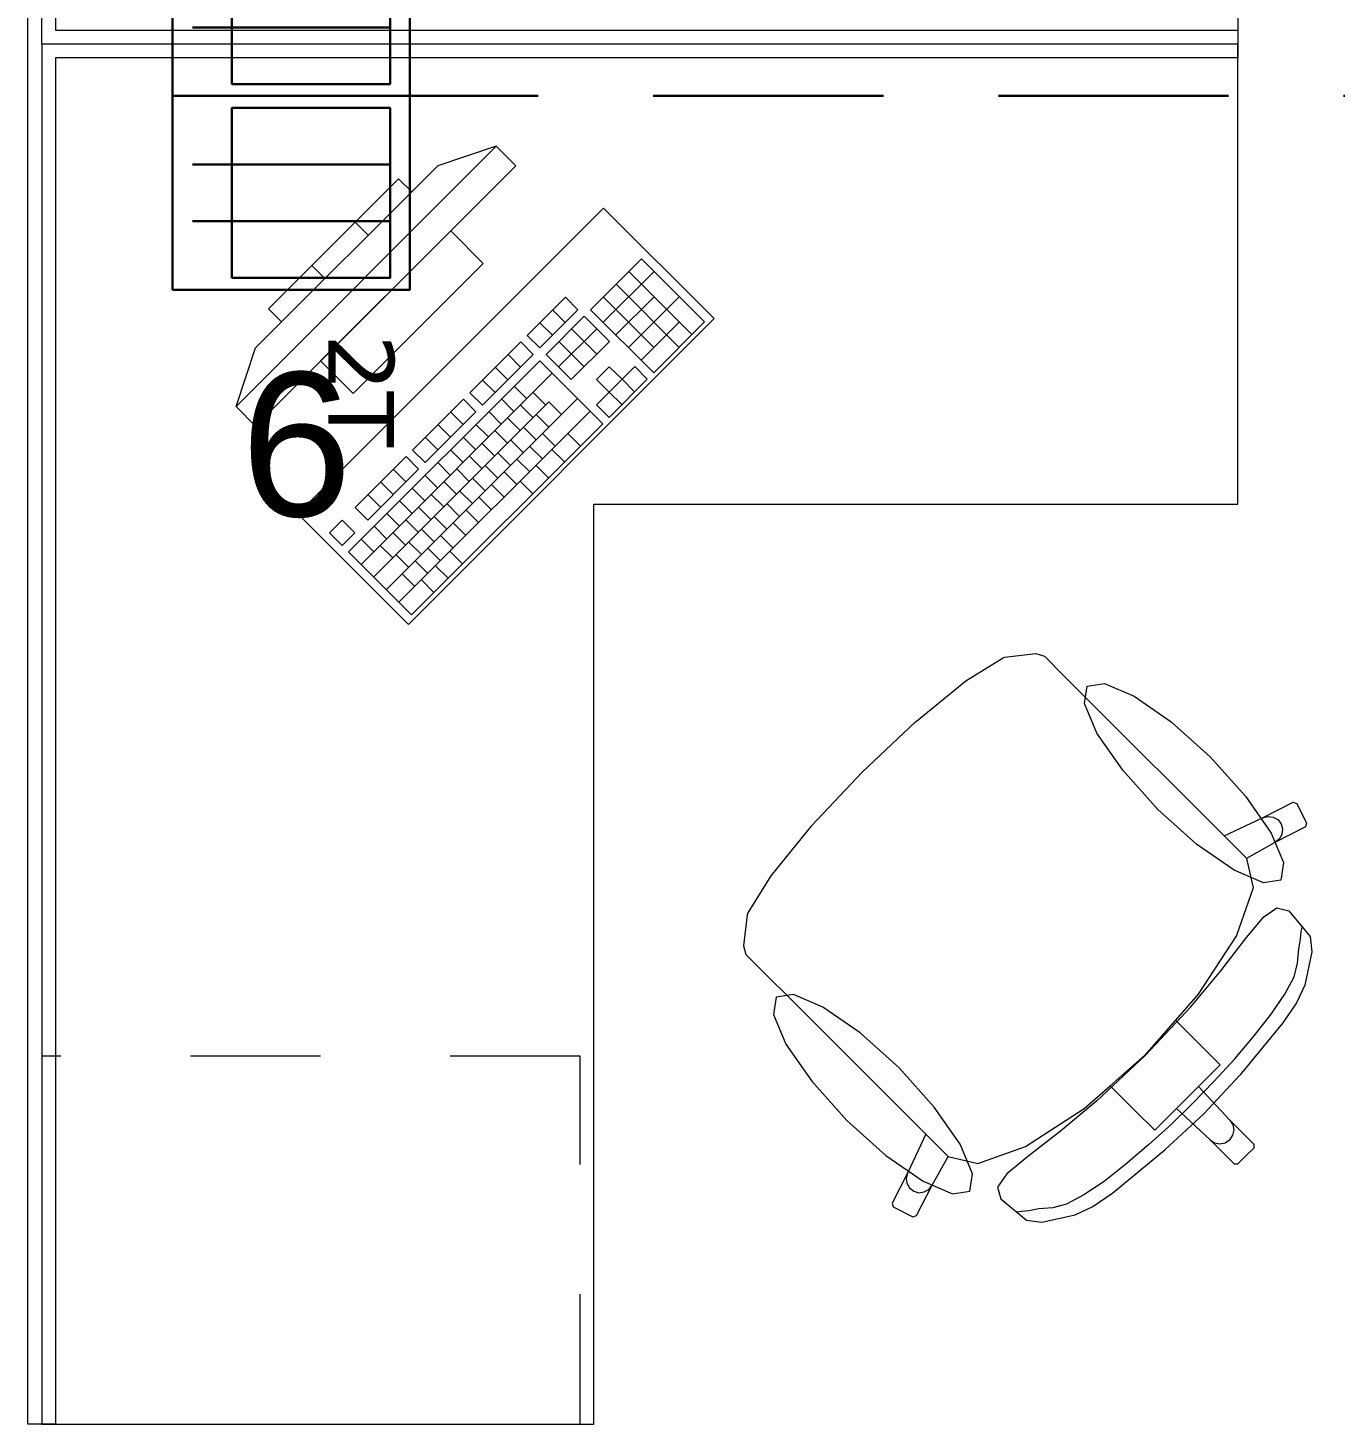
# Model space of a CAD drawing. Header units: inches. Extents: x -19 to 5698, y -728 to 92.
# Drawn here: x 103.226 to 104.647, y 24.416 to 25.933 of the extents above; entities that cross this region are included whole.
import ezdxf

# ---------------------------------------------------------------- set-up
doc = ezdxf.new("R2010")
doc.units = ezdxf.units.IN
doc.header["$MEASUREMENT"] = 0
doc.linetypes.add('HIDDEN', pattern=[0.375, 0.25, -0.125])
doc.linetypes.add('Rayas', pattern=[0.282222, 0.141111, -0.141111])
doc.layers.get('0').update_dxf_attribs({"color": 61})
doc.layers.add('00 conduct tomacorr', color=120, linetype='HIDDEN', lineweight=30)
doc.layers.add('00 IE LUZ EMERGENCIA', color=253, linetype='Continuous', lineweight=0)
doc.layers.add('Interior - Mobiliario', color=7, linetype='Continuous')
doc.styles.add('Annotative', font='arial.ttf')

# ---------------------------------------------------------------- blocks, each defined once
blk = doc.blocks.new('CAJA POP UP 6 MODULOS')
at = {"layer": '00 conduct tomacorr', "linetype": 'Continuous'}
for p, q in [((-0.095, -0.165), (-0.095, -0.0151)), ((-0.052, -0.165), (-0.052, -0.0151)), ((0.052, -0.165), (0.052, -0.0151)), ((0.095, -0.165), (0.095, -0.0151)), ((0, -0.165), (0, -0.18))]:
    blk.add_line(p, q, dxfattribs=at)
for points in [[(-0.147, 0), (0.147, 0), (0.147, -0.18), (-0.147, -0.18)], [(0, 0), (0.147, 0), (0.147, -0.18), (0, -0.18)]]:
    blk.add_lwpolyline(points, close=True, dxfattribs=at)
for points in [[(-0.138, -0.045), (-0.009, -0.045), (-0.009, -0.165), (-0.138, -0.165), (-0.138, -0.045)], [(0.009, -0.045), (0.138, -0.045), (0.138, -0.165), (0.009, -0.165), (0.009, -0.045)]]:
    blk.add_lwpolyline(points, dxfattribs=at)
at = {"color": 1, "insert": (-0.1807, -0.168), "char_height": 0.05, "attachment_point": 1, "rotation": 180}
blk.add_mtext_dynamic_manual_height_columns('{\\fVerdana|b0|i0|c0|p34;2T}', width=0.000481, gutter_width=0.1561, heights=[0], dxfattribs=at)

msp = doc.modelspace()

# ---------------------------------------------------------------- linework, layer by layer
at = {"layer": '00 conduct tomacorr'}
msp.add_line((103.5309, 25.8595), (110.8407, 25.8595), dxfattribs=at)
msp.add_arc((116.884, 26.6411), 13.3759, 164.11739, 183.34976, dxfattribs=at)
at = {"layer": 'Interior - Mobiliario', "color": 175, "linetype": 'Continuous', "lineweight": 13}
for p, q in [((103.2263, 25.931), (103.2263, 27.416)), ((103.2563, 27.416), (103.2563, 25.931)), ((103.2263, 25.901), (103.2263, 25.931)), ((103.2563, 25.931), (104.5413, 25.931)), ((104.5413, 25.931), (104.5413, 25.901)), ((103.2263, 24.416), (103.2263, 25.901)), ((103.2563, 25.901), (103.2563, 24.416)), ((104.5413, 25.901), (103.2563, 25.901)), ((103.7352, 25.8049), (103.4524, 25.5221)), ((103.7352, 25.8049), (103.6716, 25.7837)), ((103.7564, 25.7837), (103.7352, 25.8049)), ((103.4736, 25.5008), (103.7564, 25.7837)), ((103.4736, 25.5857), (103.6716, 25.7837)), ((103.6291, 25.7695), (103.4877, 25.6281)), ((103.6433, 25.7554), (103.6291, 25.7695)), ((103.5019, 25.614), (103.6433, 25.7554)), ((103.5961, 25.7083), (103.582, 25.7224)), ((103.6857, 25.713), (103.5443, 25.5715)), ((103.7211, 25.6776), (103.6857, 25.713)), ((103.5796, 25.5362), (103.7211, 25.6776)), ((103.8932, 25.6826), (103.8378, 25.6272)), ((103.9617, 25.614), (103.8932, 25.6826)), ((103.549, 25.6611), (103.5348, 25.6753)), ((103.8515, 25.6135), (103.9069, 25.6689)), ((103.9479, 25.6002), (103.8793, 25.6687)), ((103.934, 25.5863), (103.8655, 25.6549)), ((103.8103, 25.6408), (103.7687, 25.5993)), ((103.824, 25.6271), (103.8103, 25.6408)), ((103.9065, 25.5862), (103.8516, 25.641)), ((103.8652, 25.5998), (103.9067, 25.6413)), ((103.8789, 25.5861), (103.9343, 25.6414)), ((103.4877, 25.6281), (103.5019, 25.614)), ((103.7824, 25.5856), (103.824, 25.6271)), ((103.8308, 25.6203), (103.7893, 25.5787)), ((103.8101, 25.6133), (103.7964, 25.627)), ((103.8583, 25.5928), (103.8308, 25.6203)), ((103.8378, 25.6272), (103.9063, 25.5586)), ((103.7963, 25.5994), (103.7826, 25.6131)), ((103.803, 25.565), (103.8446, 25.6066)), ((103.8444, 25.579), (103.817, 25.6064)), ((103.8926, 25.5723), (103.9342, 25.6139)), ((103.9063, 25.5586), (103.9617, 25.614)), ((103.4524, 25.5221), (103.4736, 25.5857)), ((103.7618, 25.5924), (103.7064, 25.537)), ((103.7755, 25.5787), (103.7618, 25.5924)), ((103.7687, 25.5993), (103.7824, 25.5856)), ((103.8306, 25.5651), (103.8031, 25.5926)), ((103.8167, 25.5513), (103.8583, 25.5928)), ((103.5443, 25.5715), (103.5796, 25.5362)), ((103.7824, 25.5718), (103.5747, 25.3641)), ((103.7201, 25.5233), (103.7755, 25.5787)), ((103.7617, 25.5648), (103.748, 25.5785)), ((103.8509, 25.5032), (103.7824, 25.5718)), ((103.7893, 25.5787), (103.8167, 25.5513)), ((103.5884, 25.3504), (103.7961, 25.5581)), ((103.7478, 25.551), (103.7341, 25.5647)), ((103.8581, 25.5653), (103.8443, 25.5514)), ((103.8719, 25.5516), (103.8581, 25.5653)), ((103.8857, 25.5654), (103.8719, 25.5516)), ((103.8994, 25.5517), (103.8857, 25.5654)), ((103.734, 25.5371), (103.7203, 25.5508)), ((103.7684, 25.5304), (103.7547, 25.5441)), ((103.8443, 25.5514), (103.858, 25.5377)), ((103.8579, 25.5102), (103.8994, 25.5517)), ((103.858, 25.5377), (103.8719, 25.5516)), ((103.8856, 25.5379), (103.8719, 25.5516)), ((103.6021, 25.3367), (103.7925, 25.5271)), ((103.6158, 25.323), (103.8235, 25.5307)), ((103.6995, 25.5301), (103.6441, 25.4747)), ((103.7132, 25.5163), (103.6995, 25.5301)), ((103.7064, 25.537), (103.7201, 25.5233)), ((103.7545, 25.5165), (103.7408, 25.5303)), ((103.789, 25.5236), (103.7753, 25.5373)), ((103.8062, 25.5134), (103.7925, 25.5271)), ((103.858, 25.5377), (103.8442, 25.5239)), ((103.8717, 25.524), (103.858, 25.5377)), ((103.4524, 25.5221), (103.4736, 25.5008)), ((103.6295, 25.3092), (103.8372, 25.5169)), ((103.6578, 25.461), (103.7132, 25.5163)), ((103.6994, 25.5025), (103.6856, 25.5162)), ((103.7407, 25.5027), (103.727, 25.5164)), ((103.7613, 25.4959), (103.7476, 25.5096)), ((103.7752, 25.5098), (103.7615, 25.5235)), ((103.7924, 25.4995), (103.7786, 25.5132)), ((103.8442, 25.5239), (103.8579, 25.5102)), ((103.6432, 25.2955), (103.8509, 25.5032)), ((103.6855, 25.4887), (103.6718, 25.5024)), ((103.7269, 25.4889), (103.7131, 25.5026)), ((103.7475, 25.4821), (103.7338, 25.4958)), ((103.7785, 25.4857), (103.7648, 25.4994)), ((103.6717, 25.4748), (103.658, 25.4885)), ((103.713, 25.475), (103.6993, 25.4887)), ((103.7336, 25.4682), (103.7199, 25.4819)), ((103.7647, 25.4718), (103.751, 25.4855)), ((103.7992, 25.4789), (103.7854, 25.4926)), ((103.8267, 25.479), (103.813, 25.4927)), ((103.6372, 25.4677), (103.5818, 25.4124)), ((103.6509, 25.454), (103.6372, 25.4677)), ((103.6441, 25.4747), (103.6578, 25.461)), ((103.6992, 25.4612), (103.6854, 25.4749)), ((103.7198, 25.4544), (103.7061, 25.4681)), ((103.7508, 25.458), (103.7371, 25.4717)), ((103.7715, 25.4512), (103.7577, 25.4649)), ((103.7853, 25.465), (103.7716, 25.4787)), ((103.8094, 25.4617), (103.7957, 25.4754)), ((103.5955, 25.3986), (103.6509, 25.454)), ((103.637, 25.4402), (103.6233, 25.4539)), ((103.6853, 25.4473), (103.6716, 25.461)), ((103.7059, 25.4405), (103.6922, 25.4542)), ((103.737, 25.4441), (103.7233, 25.4578)), ((103.7576, 25.4373), (103.7439, 25.451)), ((103.7921, 25.4444), (103.7784, 25.4581)), ((103.6232, 25.4263), (103.6095, 25.4401)), ((103.6576, 25.4196), (103.6439, 25.4333)), ((103.6715, 25.4335), (103.6577, 25.4472)), ((103.6921, 25.4267), (103.6784, 25.4404)), ((103.7231, 25.4303), (103.7094, 25.444)), ((103.7438, 25.4235), (103.73, 25.4372)), ((103.7748, 25.4271), (103.7611, 25.4408)), ((103.6094, 25.4125), (103.5956, 25.4262)), ((103.6438, 25.4058), (103.6301, 25.4195)), ((103.6783, 25.4128), (103.6645, 25.4265)), ((103.7093, 25.4164), (103.6956, 25.4301)), ((103.7299, 25.4096), (103.7162, 25.4233)), ((103.5818, 25.4124), (103.5955, 25.3986)), ((103.6299, 25.3919), (103.6162, 25.4056)), ((103.6644, 25.399), (103.6507, 25.4127)), ((103.6954, 25.4026), (103.6817, 25.4163)), ((103.7161, 25.3958), (103.7024, 25.4095)), ((103.5679, 25.3985), (103.5541, 25.3847)), ((103.5817, 25.3848), (103.5679, 25.3985)), ((103.6161, 25.3781), (103.6024, 25.3918)), ((103.6506, 25.3851), (103.6368, 25.3988)), ((103.6677, 25.3749), (103.654, 25.3886)), ((103.6816, 25.3887), (103.6679, 25.4024)), ((103.7022, 25.3819), (103.6885, 25.3956)), ((103.5541, 25.3847), (103.5678, 25.3709)), ((103.5678, 25.3709), (103.5817, 25.3848)), ((103.6022, 25.3642), (103.5885, 25.3779)), ((103.6367, 25.3713), (103.623, 25.385)), ((103.6539, 25.361), (103.6402, 25.3747)), ((103.6884, 25.3681), (103.6747, 25.3818)), ((103.5747, 25.3641), (103.6432, 25.2955)), ((103.6229, 25.3574), (103.6091, 25.3711)), ((103.64, 25.3472), (103.6263, 25.3609)), ((103.6745, 25.3542), (103.6608, 25.368)), ((103.6986, 25.3509), (103.6849, 25.3646)), ((103.6607, 25.3404), (103.647, 25.3541)), ((103.683, 25.3353), (103.6693, 25.349)), ((103.6468, 25.3265), (103.6331, 25.3403)), ((103.6675, 25.3198), (103.6538, 25.3335)), ((104.2877, 25.2495), (104.3216, 25.2535)), ((104.3216, 25.2535), (104.3309, 25.2506)), ((104.2455, 25.2237), (104.2855, 25.2486)), ((104.2855, 25.2486), (104.2877, 25.2495)), ((104.3309, 25.2506), (104.3528, 25.2287)), ((104.1918, 25.1801), (104.2455, 25.2237)), ((104.3528, 25.2287), (104.3783, 25.2031)), ((104.3783, 25.2031), (104.5262, 25.0553)), ((104.1327, 25.1246), (104.191, 25.1794)), ((104.191, 25.1794), (104.1918, 25.1801)), ((104.1327, 25.1246), (104.0778, 25.0662)), ((104.568, 25.0749), (104.6011, 25.0918)), ((104.6011, 25.0918), (104.6051, 25.0906)), ((104.6051, 25.0906), (104.6159, 25.0692)), ((104.5262, 25.0553), (104.568, 25.0749)), ((104.568, 25.0749), (104.5736, 25.0765)), ((104.5736, 25.0765), (104.5794, 25.0758)), ((104.5794, 25.0758), (104.5845, 25.073)), ((104.5845, 25.073), (104.5881, 25.0684)), ((104.6159, 25.0692), (104.6146, 25.0651)), ((104.0771, 25.0654), (104.0336, 25.0117)), ((104.0778, 25.0662), (104.0771, 25.0654)), ((104.5504, 25.0311), (104.5262, 25.0553)), ((104.6146, 25.0651), (104.5815, 25.0482)), ((104.589, 25.0569), (104.5861, 25.0518)), ((104.5881, 25.0684), (104.5897, 25.0628)), ((104.5897, 25.0628), (104.589, 25.0569)), ((104.5815, 25.0482), (104.5505, 25.0308)), ((104.5861, 25.0518), (104.5815, 25.0482)), ((104.5504, 25.0311), (104.5505, 25.0308)), ((104.5505, 25.0308), (104.5579, 24.9989)), ((104.0336, 25.0117), (104.0087, 24.9717)), ((104.5579, 24.9989), (104.5396, 24.9469)), ((104.0078, 24.9696), (104.0038, 24.9357)), ((104.0087, 24.9717), (104.0078, 24.9696)), ((104.5507, 24.9449), (104.5693, 24.9672)), ((104.5693, 24.9672), (104.5837, 24.9772)), ((104.5837, 24.9772), (104.5966, 24.9738)), ((104.5966, 24.9738), (104.6198, 24.9459)), ((104.6093, 24.9431), (104.6101, 24.9512)), ((104.6101, 24.9512), (104.6109, 24.9557)), ((104.0038, 24.9357), (104.0066, 24.9264)), ((104.5396, 24.9469), (104.4982, 24.8831)), ((104.5228, 24.9087), (104.5507, 24.9449)), ((104.6073, 24.9324), (104.6093, 24.9431)), ((104.6198, 24.9459), (104.6216, 24.9291)), ((104.0066, 24.9264), (104.0286, 24.9044)), ((104.6061, 24.917), (104.6073, 24.9324)), ((104.6216, 24.9291), (104.6139, 24.893)), ((104.0286, 24.9044), (104.0541, 24.8789)), ((104.4901, 24.8694), (104.5228, 24.9087)), ((104.5923, 24.8834), (104.6022, 24.9022)), ((104.6022, 24.9022), (104.6061, 24.917)), ((104.6139, 24.893), (104.6049, 24.8738)), ((104.0541, 24.8789), (104.202, 24.731)), ((104.4982, 24.8831), (104.4735, 24.855)), ((104.5774, 24.8616), (104.5923, 24.8834)), ((104.6049, 24.8738), (104.59, 24.8521)), ((104.4406, 24.8166), (104.4901, 24.8694)), ((104.5588, 24.8378), (104.5774, 24.8616)), ((104.4735, 24.855), (104.4401, 24.8171)), ((104.4735, 24.855), (104.5008, 24.8276)), ((104.59, 24.8521), (104.5432, 24.7954)), ((104.5008, 24.8276), (104.522, 24.8064)), ((104.5377, 24.813), (104.5588, 24.8378)), ((104.4406, 24.8166), (104.3878, 24.7672)), ((104.4023, 24.7838), (104.4401, 24.8171)), ((104.5151, 24.7884), (104.5377, 24.813)), ((104.522, 24.8064), (104.4983, 24.7828)), ((104.3742, 24.759), (104.4023, 24.7838)), ((104.4023, 24.7838), (104.4297, 24.7564)), ((104.4983, 24.7828), (104.4864, 24.7709)), ((104.4923, 24.7649), (104.5151, 24.7884)), ((104.4983, 24.7828), (104.5323, 24.7463)), ((104.5432, 24.7954), (104.5041, 24.7532)), ((104.3878, 24.7672), (104.3485, 24.7345)), ((104.4745, 24.7589), (104.4864, 24.7709)), ((104.3103, 24.7177), (104.3742, 24.759)), ((104.4297, 24.7564), (104.4508, 24.7353)), ((104.4508, 24.7353), (104.4745, 24.7589)), ((104.4619, 24.7141), (104.5041, 24.7532)), ((104.4923, 24.7649), (104.4689, 24.7421)), ((104.4745, 24.7589), (104.511, 24.7249)), ((104.4689, 24.7421), (104.4442, 24.7196)), ((104.5323, 24.7463), (104.5356, 24.7414)), ((104.5323, 24.7463), (104.5584, 24.7202)), ((104.5367, 24.7357), (104.5355, 24.7299)), ((104.5356, 24.7414), (104.5367, 24.7357)), ((104.202, 24.731), (104.1824, 24.6893)), ((104.2262, 24.7068), (104.202, 24.731)), ((104.3485, 24.7345), (104.3124, 24.7065)), ((104.511, 24.7249), (104.5158, 24.7217)), ((104.511, 24.7249), (104.5371, 24.6988)), ((104.5158, 24.7217), (104.5216, 24.7206)), ((104.5216, 24.7206), (104.5273, 24.7217)), ((104.5273, 24.7217), (104.5322, 24.725)), ((104.5355, 24.7299), (104.5322, 24.725)), ((104.5584, 24.7202), (104.5584, 24.7159)), ((104.2091, 24.6758), (104.2264, 24.7068)), ((104.2262, 24.7068), (104.2264, 24.7068)), ((104.2264, 24.7068), (104.2584, 24.6993)), ((104.2584, 24.6993), (104.3103, 24.7177)), ((104.3124, 24.7065), (104.2901, 24.6879)), ((104.4052, 24.6672), (104.4619, 24.7141)), ((104.4442, 24.7196), (104.4195, 24.6984)), ((104.5413, 24.6989), (104.5499, 24.7074)), ((104.5584, 24.7159), (104.5499, 24.7074)), ((104.4195, 24.6984), (104.3957, 24.6798)), ((104.5371, 24.6988), (104.5413, 24.6989)), ((104.1824, 24.6893), (104.1654, 24.6562)), ((104.1824, 24.6893), (104.1808, 24.6836)), ((104.1808, 24.6836), (104.1814, 24.6778)), ((104.1814, 24.6778), (104.1843, 24.6727)), ((104.1921, 24.6427), (104.2091, 24.6758)), ((104.2054, 24.6711), (104.2091, 24.6758)), ((104.2901, 24.6879), (104.2801, 24.6736)), ((104.3957, 24.6798), (104.3738, 24.665)), ((104.1843, 24.6727), (104.1889, 24.6691)), ((104.1889, 24.6691), (104.1945, 24.6675)), ((104.1945, 24.6675), (104.2003, 24.6683)), ((104.2003, 24.6683), (104.2054, 24.6711)), ((104.2801, 24.6736), (104.2835, 24.6607)), ((104.2835, 24.6607), (104.3113, 24.6375)), ((104.3738, 24.665), (104.355, 24.655)), ((104.3835, 24.6523), (104.4052, 24.6672)), ((104.1654, 24.6562), (104.1667, 24.6521)), ((104.1667, 24.6521), (104.1881, 24.6413)), ((104.306, 24.6471), (104.3015, 24.6463)), ((104.3141, 24.6479), (104.306, 24.6471)), ((104.3248, 24.6499), (104.3141, 24.6479)), ((104.3402, 24.6511), (104.3248, 24.6499)), ((104.355, 24.655), (104.3402, 24.6511)), ((104.3642, 24.6434), (104.3835, 24.6523)), ((104.1881, 24.6413), (104.1921, 24.6427)), ((104.3113, 24.6375), (104.3281, 24.6356)), ((104.3281, 24.6356), (104.3642, 24.6434)), ((103.2563, 24.416), (103.2263, 24.416))]:
    msp.add_line(p, q, dxfattribs=at)
at = {"layer": 'Interior - Mobiliario', "color": 175, "linetype": 'Rayas', "lineweight": 13}
for p, q in [((103.8263, 24.816), (103.2413, 24.816)), ((103.8263, 24.416), (103.8263, 24.816))]:
    msp.add_line(p, q, dxfattribs=at)
at = {"layer": 'Interior - Mobiliario', "color": 175, "linetype": 'Continuous', "lineweight": 13, "flags": 128}
for points in [[(103.2413, 25.916), (103.2413, 27.416), (103.8413, 27.416), (103.8413, 26.416), (104.5413, 26.416), (104.5413, 25.916)], [(103.2413, 25.916), (103.2413, 24.416), (103.8413, 24.416), (103.8413, 25.416), (104.5413, 25.416), (104.5413, 25.916)], [(103.5195, 25.4054), (103.6397, 25.2852), (103.9721, 25.6175), (103.8519, 25.7377)], [(104.5111, 25.1411), (104.5493, 25.0986), (104.5773, 25.0582), (104.5909, 25.0262), (104.588, 25.0072), (104.5691, 25.0044), (104.537, 25.018), (104.4967, 25.046), (104.4542, 25.0841), (104.416, 25.1266), (104.388, 25.167), (104.3744, 25.1991), (104.3773, 25.218), (104.3962, 25.2208), (104.4283, 25.2072), (104.4686, 25.1792)], [(104.1162, 24.7461), (104.1587, 24.708), (104.199, 24.68), (104.2311, 24.6664), (104.25, 24.6692), (104.2529, 24.6881), (104.2393, 24.7202), (104.2113, 24.7606), (104.1731, 24.8031), (104.1306, 24.8412), (104.0903, 24.8692), (104.0582, 24.8828), (104.0393, 24.88), (104.0364, 24.8611), (104.05, 24.829), (104.078, 24.7886)]]:
    msp.add_lwpolyline(points, close=True, dxfattribs=at)

# ---------------------------------------------------------------- block references
at = {"layer": '00 conduct tomacorr', "xscale": 1.432830642179531, "yscale": 1.432830642179531, "zscale": 1.432830642179531, "rotation": 89.99999999999997}
msp.add_blockref('CAJA POP UP 6 MODULOS', (103.3835, 25.8595), dxfattribs=at)

# ---------------------------------------------------------------- texts
at = {"layer": '00 IE LUZ EMERGENCIA', "style": 'Annotative'}
msp.add_attdef('6', (103.4574, 25.4028), '', height=0.1562, dxfattribs=at)

doc.saveas('drawing.dxf')
